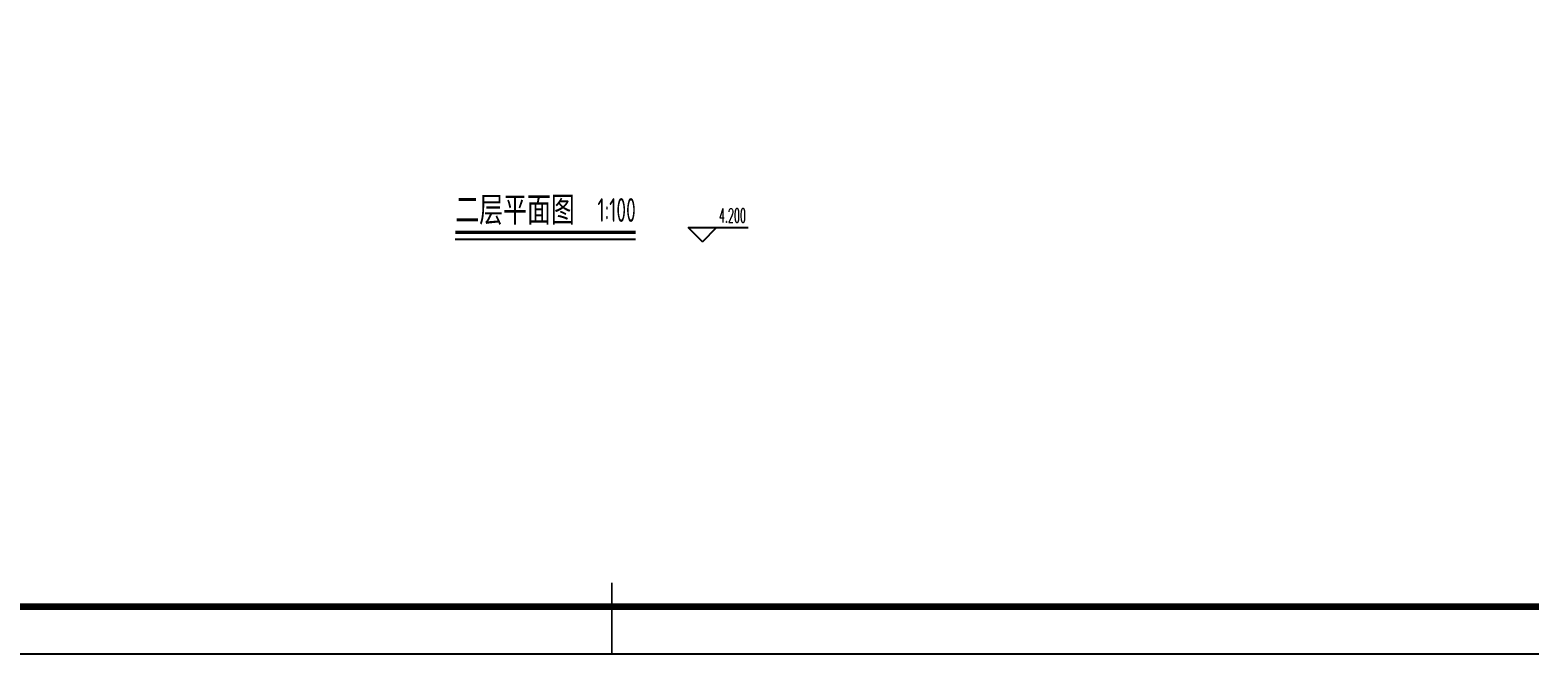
# Model space of a CAD drawing. Extents: x -59851 to 653804, y -249523 to 437614.
# Drawn here: x -23831 to 7667, y 116875 to 130013 of the extents above; entities that cross this region are included whole.
import ezdxf
from ezdxf.enums import TextEntityAlignment as Align

# ---------------------------------------------------------------- set-up
doc = ezdxf.new("R2010")
doc.units = 0
doc.header["$LTSCALE"] = 1000
doc.header["$MEASUREMENT"] = 0
for name, color, linetype in [('DIM_ELEV', 3, 'Continuous'), ('DIM_SYMB', 3, 'Continuous'), ('LABEL_FIXBOX_PM', 7, 'Continuous'), ('LABEL_TXT_PM', 1, 'Continuous'), ('PUB_TEXT', 7, 'Continuous')]:
    doc.layers.add(name, color=color, linetype=linetype)
doc.styles.add('_TCH_DIM', font='SIMPLEX.shx', dxfattribs={"width": 0.7, "bigfont": 'GBCBIG.shx'})
doc.styles.add('LABEL_TXT_PM', font='pm_njadri_romans1.shx', dxfattribs={"width": 0.7, "bigfont": 'pm_njadri_hztxt.shx'})
doc.styles.get("Standard").update_dxf_attribs({"font": 'gbenor.shx', "width": 0.7, "bigfont": 'gbcbig.shx'})
doc.styles.add('黑体', font='simhei.ttf', dxfattribs={"width": 0.7})

# ---------------------------------------------------------------- blocks, each defined once
blk = doc.blocks.new('PMSheet_A1_20150113_5-3892016032414355901')
at = {"layer": 'LABEL_FIXBOX_PM'}
blk.add_lwpolyline([(0, 594), (841, 594), (841, 0), (0, 0)], close=True, dxfattribs=at)
at = {"layer": 'LABEL_FIXBOX_PM', "const_width": 1.4}
blk.add_lwpolyline([(831, 584), (25, 584), (25, 10), (831, 10)], close=True, dxfattribs=at)
at = {"layer": 'LABEL_FIXBOX_PM', "const_width": 0.35}
blk.add_lwpolyline([(420.5, 15), (420.5, 0)], dxfattribs=at)
at = {"layer": 'LABEL_TXT_PM', "style": 'LABEL_TXT_PM'}
for tag, height, width, p in [('修改图应说明理由', 4.5, 0.7, (788.35, 468.8)), ('出图章签名', 4.5, 0.7, (759.46, 338.09)), ('建设单位_U01', 4.5, 0.7, (800.9, 212.14)), ('建设单位', 4.5, 0.7, (800.9, 210.2)), ('建设单位_D01', 4.5, 0.7, (800.9, 207.4)), ('项目名称_U01', 4.5, 0.7, (800.9, 200.42)), ('项目名称', 4.5, 0.7, (800.9, 198.19)), ('项目名称_D01', 4.5, 0.7, (800.9, 195.3)), ('设计编号', 4.5, 0.6, (780.76, 187.9)), ('分项号', 4.5, 0.6, (820.26, 188)), ('项目经理', 4.5, 0.7, (780.26, 172)), ('项目经理签名', 4.5, 0.7, (810.18, 172.26)), ('审定', 4.5, 0.7, (780.26, 163.9)), ('审定签名', 4.5, 0.7, (810.18, 164.16)), ('审核', 4.5, 0.7, (780.26, 156)), ('审核签名', 4.5, 0.7, (810.18, 156.26)), ('项目负责', 4.5, 0.7, (780.26, 148)), ('项目负责签名', 4.5, 0.7, (810.18, 148.26)), ('专业负责', 4.5, 0.7, (780.26, 140)), ('专业负责签名', 4.5, 0.7, (810.18, 140.26)), ('校对', 4.5, 0.7, (780.26, 131.9)), ('校对签名', 4.5, 0.7, (810.18, 132.16)), ('设计签名', 4.5, 0.7, (810.18, 124.26)), ('设计', 4.5, 0.7, (780.26, 124)), ('绘制', 4.5, 0.7, (780.26, 115.9)), ('绘制签名', 4.5, 0.7, (810.18, 116.16)), ('方案_01', 4.5, 0.7, (780.26, 95.9)), ('方案_01签名', 4.5, 0.7, (810.18, 96.16)), ('方案_02', 4.5, 0.7, (780.26, 87.9)), ('方案_02签名', 4.5, 0.7, (810.18, 88.16)), ('方案_03签名', 4.5, 0.7, (810.2, 80.16)), ('方案_03', 4.5, 0.7, (780.29, 79.9)), ('方案_04', 4.5, 0.7, (780.26, 71.9)), ('方案_04签名', 4.5, 0.7, (810.18, 72.16)), ('图名_U02', 4.5, 0.7, (790.5, 60.2)), ('图名_U01', 4.5, 0.7, (790.5, 54.2)), ('图名', 4.5, 0.7, (790.5, 47.96)), ('图名_D01', 4.5, 0.7, (790.5, 42.4)), ('图名_D02', 4.5, 0.7, (790.5, 37)), ('图号', 3.5, 0.7, (760.97, 20.95)), ('图档号', 3.5, 0.7, (781.1, 20.95)), ('日期', 3.5, 0.7, (801.07, 20.95)), ('版本号', 3.5, 0.7, (820.27, 20.95))]:
    blk.add_attdef(tag, text='', height=height, dxfattribs=dict(at, width=width)).set_placement(p, align=Align.CENTER)

msp = doc.modelspace()

# ---------------------------------------------------------------- linework, layer by layer
at = {"layer": 'DIM_ELEV'}
for p, q in [((-9703.5, 125558), (-10003.5, 125858)), ((-10003.5, 125858), (-8737.5, 125858)), ((-9703.5, 125558), (-9403.5, 125858))]:
    msp.add_line(p, q, dxfattribs=at)
at = {"layer": 'DIM_SYMB', "const_width": 70}
msp.add_lwpolyline([(-14894, 125756), (-11105.9, 125756)], dxfattribs=at)
at = {"layer": 'DIM_SYMB'}
msp.add_lwpolyline([(-14894, 125616), (-11105.9, 125616)], dxfattribs=at)

# ---------------------------------------------------------------- block references
at = {"xscale": 100, "yscale": 100, "zscale": 100}
msp.add_blockref('PMSheet_A1_20150113_5-3892016032414355901', (-53656.1, 116892.6), dxfattribs=at)

# ---------------------------------------------------------------- texts
at = {"layer": 'PUB_TEXT'}
for s, height, style, width, p in [('二层平面图', 525.74, '黑体', 0.7, (-14894, 125978.7)), ('4.200', 297.5, '_TCH_DIM', 0.494118, (-9355.5, 125963))]:
    msp.add_text(s, height=height, dxfattribs=dict(at, style=style, width=width)).set_placement(p)
at = {"layer": 'PUB_TEXT', "width": 0.7}
msp.add_text('1:100', height=500, dxfattribs=at).set_placement((-11906.1, 125978.7))

doc.saveas('drawing.dxf')
